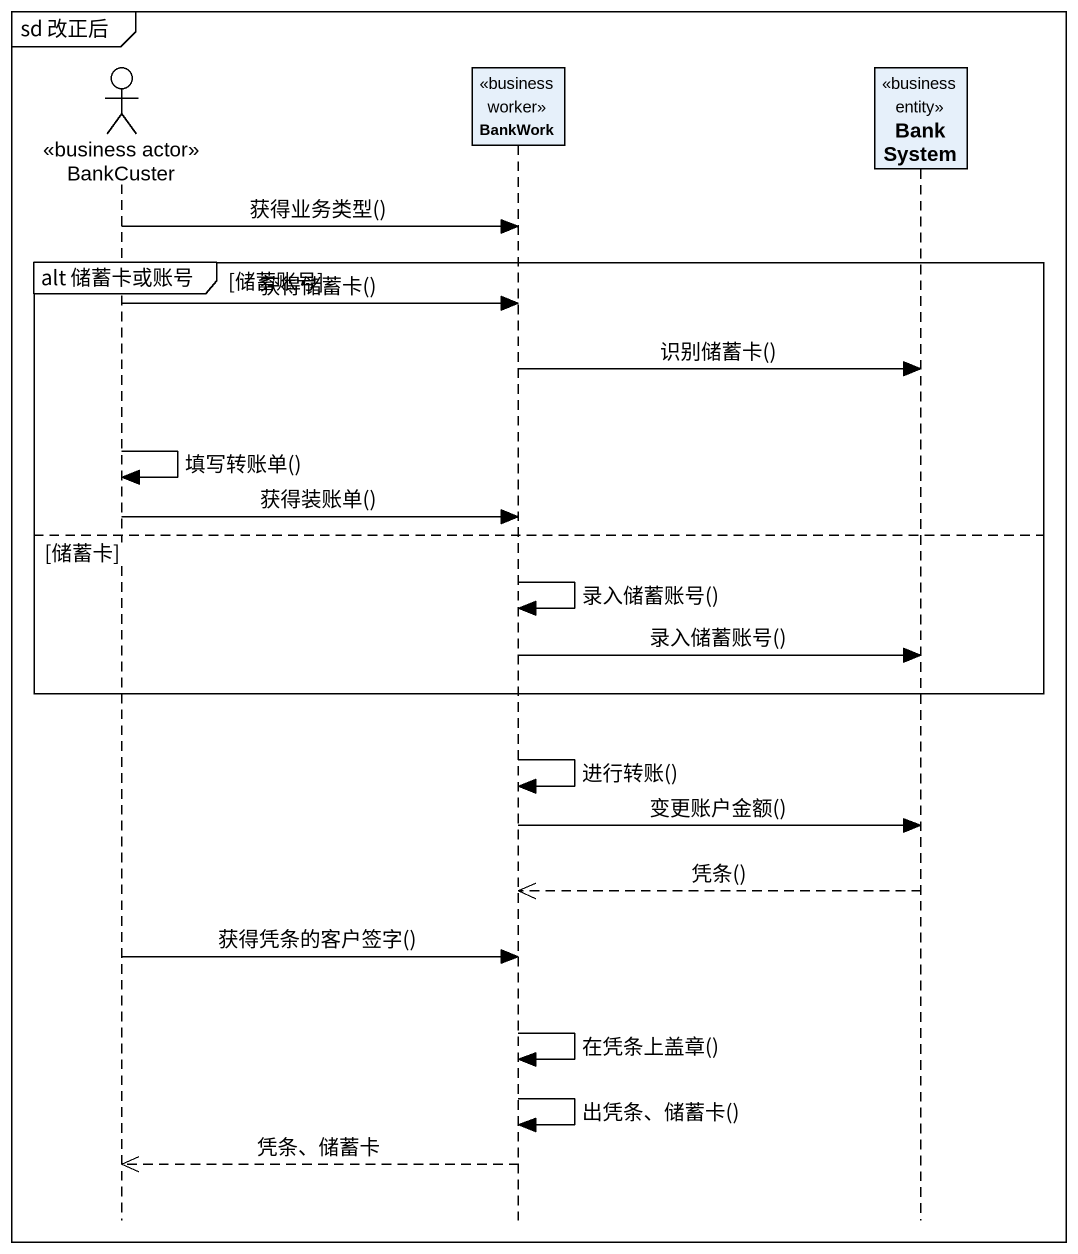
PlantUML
@startuml
mainframe sd 改正后
hide footbox
actor BankCuster <<business actor>>
participant BankWork <<business worker>>
participant BankSystem <<business entity>>

BankCuster -> BankWork : 获得业务类型()
group alt 储蓄卡或账号 [储蓄账号]
  BankCuster -> BankWork : 获得储蓄卡()
  BankWork -> BankSystem : 识别储蓄卡()
  BankCuster -> BankCuster : 填写转账单()
  BankCuster -> BankWork : 获得装账单()
else 储蓄卡
  BankWork -> BankWork : 录入储蓄账号()
  BankWork -> BankSystem : 录入储蓄账号()
end
BankWork -> BankWork : 进行转账()
BankWork -> BankSystem : 变更账户金额()
BankSystem -->> BankWork : 凭条()
BankCuster -> BankWork : 获得凭条的客户签字()
BankWork -> BankWork : 在凭条上盖章()
BankWork -> BankWork : 出凭条、储蓄卡()
BankWork -->> BankCuster : 凭条、储蓄卡
@enduml
